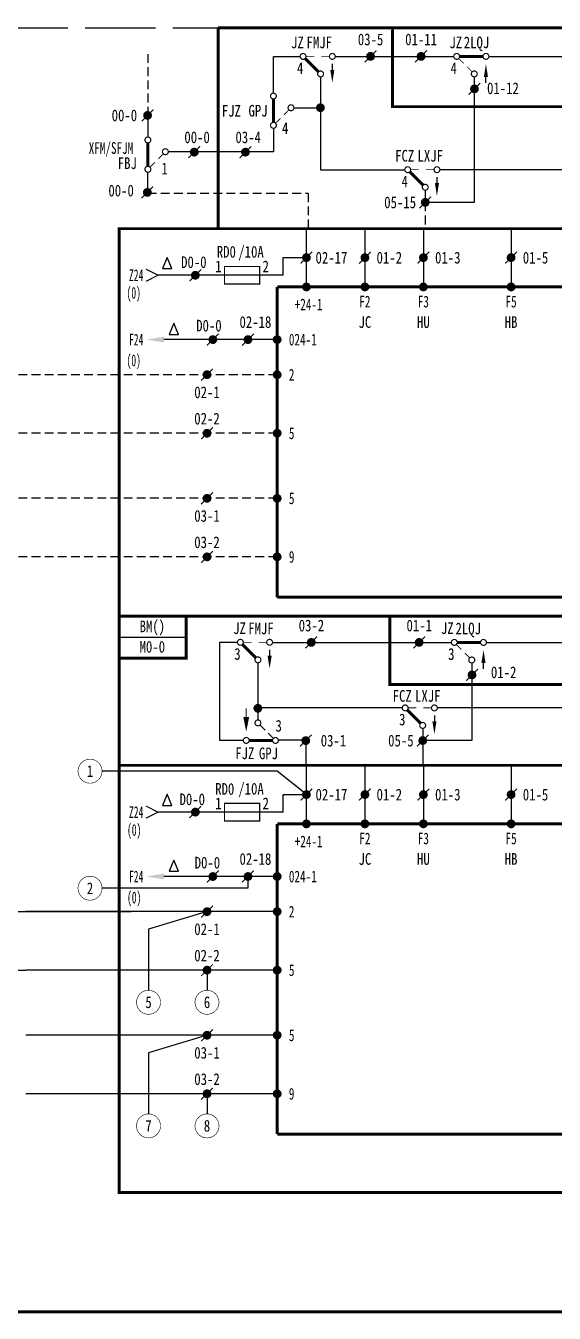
# Model space of a CAD drawing. Header units: millimetres. Extents: x 0 to 451, y -220 to 0.
# Drawn here: x 184.8 to 275.2, y -219.7 to 0.3 of the extents above; entities that cross this region are included whole.
import ezdxf
from ezdxf.enums import TextEntityAlignment as Align

# ---------------------------------------------------------------- set-up
doc = ezdxf.new("R2010")
doc.units = ezdxf.units.MM
doc.linetypes.add('ACAD_ISO02W100', pattern=[15, 12, -3])
doc.linetypes.add('DASHEDX2', pattern=[1.5, 1, -0.5])
for name, color, linetype in [('define', 7, 'Continuous'), ('hide', 7, 'Continuous'), ('tie', 7, 'Continuous')]:
    doc.layers.add(name, color=color, linetype=linetype)

# ---------------------------------------------------------------- blocks, each defined once
blk = doc.blocks.new('JY')
at = {"const_width": 0.75}
blk.add_lwpolyline([(0.375, 0, -1), (-0.375, 0, -1)], format="xyb", close=True, dxfattribs=at)
at = {"width": 0.7}
blk.add_attdef('Z20', text='', height=2, dxfattribs=at).set_placement((1.5, 0), align=Align.MIDDLE_LEFT)
blk = doc.blocks.new('JX')
at = {"const_width": 0.75}
blk.add_lwpolyline([(-0.375, 0, 1), (0.375, 0, 1)], format="xyb", close=True, dxfattribs=at)
at = {"width": 0.7}
blk.add_attdef('Z20', text='', height=2, dxfattribs=at).set_placement((0, -3.5), align=Align.CENTER)
blk = doc.blocks.new('D1')
at = {"const_width": 0.2}
for points in [[(0, 0.5, -1), (0, -0.5, -1), (0, 0.5)], [(5, 0.5, -1), (5, -0.5, -1), (5, 0.5)], [(3, -2.5, -1), (3, -3.5, -1), (3, -2.5)]]:
    blk.add_lwpolyline(points, format="xyb", dxfattribs=at)
for points, const_width in [([(4.5, 0), (0.5, 0)], 0.5), ([(1.25, -1.25), (0.31, -0.31)], 0.2), ([(2.68, -2.68), (1.75, -1.75)], 0.2)]:
    blk.add_lwpolyline(points, dxfattribs=dict(const_width=const_width))

msp = doc.modelspace()

# ---------------------------------------------------------------- linework, layer by layer
at = {"color": 7}
for p, q in [((247.52, -0.31), (247.52, -13.49)), ((247.52, -13.49), (378.04, -13.49)), ((279.64, -24.26), (255.64, -24.26)), ((253.14, -27.77), (253.14, -30.03)), ((232.82, -44.29), (232.82, -34.29)), ((242.82, -34.29), (242.82, -44.29)), ((252.82, -34.29), (252.82, -44.29)), ((267.82, -34.29), (267.82, -44.29)), ((228.82, -39.29), (232.82, -39.29)), ((228.82, -42.29), (228.82, -39.29)), ((228.82, -42.29), (207.45, -42.29)), ((227.82, -53.29), (208.45, -53.29)), ((227.82, -59.29), (227.82, -59.29)), ((227.82, -69.29), (227.82, -69.29)), ((227.82, -80.41), (227.82, -80.41)), ((227.82, -90.41), (227.82, -90.41)), ((224.53, -108.52), (224.53, -118.31)), ((249.21, -116.22), (224.53, -116.22)), ((279.21, -116.22), (255.21, -116.22)), ((252.71, -119.73), (252.71, -120.58)), ((252.71, -120.23), (252.71, -126.03)), ((227.82, -127.03), (197.82, -127.03)), ((232.82, -131.03), (227.82, -127.03)), ((232.82, -136.03), (232.82, -126.03)), ((242.82, -126.03), (242.82, -136.03)), ((252.82, -126.03), (252.82, -136.03)), ((267.82, -126.03), (267.82, -136.03)), ((228.82, -131.03), (232.82, -131.03)), ((228.82, -134.03), (228.82, -131.03)), ((228.82, -134.03), (207.45, -134.03)), ((227.82, -145.03), (208.45, -145.03)), ((222.82, -145.03), (222.82, -147.03)), ((222.82, -147.03), (197.82, -147.03)), ((125.35, -151.03), (184.82, -151.03)), ((227.82, -151.03), (184.82, -151.03)), ((215.82, -151.03), (205.82, -154.03)), ((227.82, -151.03), (227.82, -151.03)), ((205.82, -154.03), (205.82, -164.52)), ((135.35, -161.03), (184.82, -161.03)), ((227.82, -161.03), (184.82, -161.03)), ((215.82, -161.03), (215.82, -164.52)), ((227.82, -161.03), (227.82, -161.03)), ((227.82, -172.15), (184.82, -172.15)), ((215.82, -172.15), (205.82, -175.15)), ((227.82, -172.15), (227.82, -172.15)), ((205.82, -175.15), (205.82, -185.64)), ((227.82, -182.15), (184.82, -182.15)), ((215.82, -182.15), (215.82, -185.64)), ((227.82, -182.15), (227.82, -182.15))]:
    msp.add_line(p, q, dxfattribs=at)
at = {"linetype": 'DASHEDX2', "ltscale": 1.5}
for p, q in [((205.73, -15.01), (205.73, -4.48)), ((253.14, -29.85), (253.14, -34.07))]:
    msp.add_line(p, q, dxfattribs=at)
for p, q in [((237.75, -4.9), (258.02, -4.9)), ((264.02, -4.9), (309.65, -4.9)), ((205.66, -24.65), (205.66, -28.01)), ((200.71, -104.14), (212.24, -104.14)), ((226.95, -105.03), (257.6, -105.03)), ((263.6, -105.03), (309.22, -105.03)), ((184.82, -151.03), (202.87, -151.03))]:
    msp.add_line(p, q)
at = {"color": 7, "linetype": 'DASHEDX2', "ltscale": 1.5}
for p, q in [((205.73, -15.35), (205.73, -14.56)), ((227.82, -59.29), (177.59, -59.29)), ((227.82, -69.29), (177.59, -69.29)), ((227.82, -80.41), (177.59, -80.41)), ((227.82, -90.41), (177.59, -90.41))]:
    msp.add_line(p, q, dxfattribs=at)
at = {"color": 7}
for points, const_width in [([(100.9, 0), (100.9, -219.4), (450.73, -219.4)], 0.5), ([(217.72, 0.08), (217.72, -34.34)], 0.5), ([(247.52, -0.31), (247.52, -13.49), (406.33, -13.49), (406.33, -34.34)], 0.5), ([(242.78, -5.9), (244.78, -3.9)], 0.2), ([(251.42, -5.9), (253.42, -3.9)], 0.2), ([(232.6, -5.25), (234.89, -7.54)], 0.5), ([(234.15, -4.9), (232.75, -4.9)], 0.15), ([(236.75, -4.9), (235.35, -4.9)], 0.15), ([(263.02, -4.9), (259.02, -4.9)], 0.5), ([(258.88, -5.25), (259.72, -6.1)], 0.15), ([(260.32, -6.7), (261.17, -7.54)], 0.15), ([(260.56, -11.45), (262.56, -9.45)], 0.2), ([(204.66, -15.98), (206.66, -13.98)], 0.2), ([(212.64, -22.26), (214.64, -20.26)], 0.2), ([(221.39, -22.26), (223.39, -20.26)], 0.2), ([(252.04, -24.26), (250.64, -24.26)], 0.15), ([(254.64, -24.26), (253.24, -24.26)], 0.15), ([(250.49, -24.61), (252.78, -26.9)], 0.5), ([(204.61, -29.14), (206.61, -27.14)], 0.2), ([(252.14, -30.84), (254.14, -28.84)], 0.2), ([(212.25, -100.53), (212.25, -107.74), (200.72, -107.74)], 0.5), ([(247.1, -100.53), (247.1, -112.21), (377.79, -112.21), (377.79, -100.46)], 0.5), ([(221.88, -105.37), (224.17, -107.66)], 0.5), ([(223.43, -105.01), (222.03, -105.01)], 0.15), ([(226.03, -105.01), (224.63, -105.01)], 0.15), ([(232.66, -106.03), (234.66, -104.03)], 0.2), ([(251.1, -106.03), (253.1, -104.03)], 0.2), ([(262.6, -105.03), (258.6, -105.03)], 0.5), ([(258.46, -105.39), (259.3, -106.23)], 0.15), ([(259.9, -106.83), (260.75, -107.68)], 0.15), ([(260.14, -111.58), (262.14, -109.58)], 0.2), ([(222.53, -117.78), (222.53, -116.28)], 0.2), ([(250.07, -116.57), (252.36, -118.86)], 0.5), ([(251.61, -116.22), (250.21, -116.22)], 0.15), ([(254.21, -116.22), (252.81, -116.22)], 0.15), ([(231.71, -122.81), (233.71, -120.81)], 0.2), ([(251.71, -122.8), (253.71, -120.8)], 0.2), ([(200.82, -126.03), (200.82, -199.04), (426.66, -199.04), (426.66, -126.03), (200.82, -126.03)], 0.5), ([(415.82, -136.03), (227.82, -136.03)], 0.5), ([(227.82, -189.04), (227.82, -136.03)], 0.5), ([(415.82, -189.04), (227.82, -189.04)], 0.5)]:
    msp.add_lwpolyline(points, dxfattribs=dict(at, const_width=const_width))
for points, const_width in [([(232.75, -4.9, -1), (231.75, -4.9, -1)], 0.2), ([(237.75, -4.9, -1), (236.75, -4.9, -1)], 0.2), ([(243.41, -4.9, 1), (244.16, -4.9, 1)], 0.75), ([(252.05, -4.9, 1), (252.8, -4.9, 1)], 0.75), ([(259.02, -4.9, -1), (258.02, -4.9, -1)], 0.2), ([(264.02, -4.9, -1), (263.02, -4.9, -1)], 0.2), ([(235.75, -7.9, -1), (234.75, -7.9, -1)], 0.2), ([(262.02, -7.9, -1), (261.02, -7.9, -1)], 0.2), ([(261.18, -10.45, 1), (261.93, -10.45, 1)], 0.75), ([(234.84, -13.67, 1), (235.59, -13.67, 1)], 0.75), ([(205.28, -14.98, 1), (206.03, -14.98, 1)], 0.75), ([(213.27, -21.26, 1), (214.02, -21.26, 1)], 0.75), ([(222.01, -21.26, 1), (222.76, -21.26, 1)], 0.75), ([(250.64, -24.26, -1), (249.64, -24.26, -1)], 0.2), ([(255.64, -24.26, -1), (254.64, -24.26, -1)], 0.2), ([(205.24, -28.14, 1), (205.99, -28.14, 1)], 0.75), ([(253.64, -27.26, -1), (252.64, -27.26, -1)], 0.2), ([(252.76, -29.84, 1), (253.51, -29.84, 1)], 0.75), ([(222.03, -105.01, -1), (221.03, -105.01, -1)], 0.2), ([(227.03, -105.01, -1), (226.03, -105.01, -1)], 0.2), ([(233.28, -105.03, 1), (234.03, -105.03, 1)], 0.75), ([(251.72, -105.03, 1), (252.47, -105.03, 1)], 0.75), ([(258.6, -105.03, -1), (257.6, -105.03, -1)], 0.2), ([(263.6, -105.03, -1), (262.6, -105.03, -1)], 0.2), ([(225.03, -108.01, -1), (224.03, -108.01, -1)], 0.2), ([(261.6, -108.03, -1), (260.6, -108.03, -1)], 0.2), ([(260.76, -110.58, 1), (261.51, -110.58, 1)], 0.75), ([(224.14, -116.29, 1), (224.89, -116.29, 1)], 0.75), ([(250.21, -116.22, -1), (249.21, -116.22, -1)], 0.2), ([(255.21, -116.22, -1), (254.21, -116.22, -1)], 0.2), ([(253.21, -119.22, -1), (252.21, -119.22, -1)], 0.2), ([(232.34, -121.81, 1), (233.09, -121.81, 1)], 0.75), ([(252.34, -121.8, 1), (253.09, -121.8, 1)], 0.75), ([(193.77, -127.03, 1), (197.87, -127.03, 1)], 0.1), ([(193.77, -147.03, 1), (197.87, -147.03, 1)], 0.1), ([(203.77, -166.52, 1), (207.87, -166.52, 1)], 0.1), ([(213.77, -166.52, 1), (217.87, -166.52, 1)], 0.1), ([(203.77, -187.64, 1), (207.87, -187.64, 1)], 0.1), ([(213.77, -187.64, 1), (217.87, -187.64, 1)], 0.1)]:
    msp.add_lwpolyline(points, format="xyb", close=True, dxfattribs=dict(at, const_width=const_width))
for points in [[(227.18, -11.18), (227.18, -4.92), (231.75, -4.92)], [(235.21, -8.45), (235.21, -24.28), (249.61, -24.28)], [(261.51, -8.4), (261.51, -29.84), (253.09, -29.84)], [(205.73, -18.69), (205.73, -15.01)], [(230.7, -13.67), (235.21, -13.67)], [(227.17, -17.2), (227.17, -21.23), (209.2, -21.23)], [(221.01, -105.03), (217.97, -105.03), (217.97, -121.73), (222.07, -121.73)], [(261.08, -108.56), (261.08, -121.8), (252.82, -121.8)], [(232.78, -126.03), (232.78, -121.74), (228.07, -121.74)]]:
    msp.add_lwpolyline(points)
for points in [[(237.25, -6.2), (237.25, -7.2)], [(263.52, -9.4), (263.52, -8.4)], [(255.14, -25.56), (255.14, -26.56)], [(226.53, -106.31), (226.53, -107.31)], [(263.1, -109.53), (263.1, -108.53)], [(254.71, -117.52), (254.71, -118.52)]]:
    msp.add_lwpolyline(points, dxfattribs=at)
for points in [[(263.52, -6.2, 0, 0.7, 0), (263.52, -8.4, 0.7, 0.7, 0)], [(237.25, -9.4, 0, 0.7, 0), (237.25, -7.2, 0.7, 0.7, 0)], [(255.14, -28.76, 0, 0.7, 0), (255.14, -26.56, 0.7, 0.7, 0)], [(226.53, -109.51, 0, 0.7, 0), (226.53, -107.31, 0.7, 0.7, 0)], [(263.1, -106.33, 0, 0.7, 0), (263.1, -108.53, 0.7, 0.7, 0)], [(254.71, -120.72, 0, 0.7, 0), (254.71, -118.52, 0.7, 0.7, 0)]]:
    msp.add_lwpolyline(points, format="xyseb", dxfattribs=at)
for points in [[(229.18, -9.48, 0, 0, 0), (229.18, -10.48, 0.8, 0, 0), (229.18, -12.68, 0, 0, 0)], [(207.71, -20.19, 0, 0, 0), (207.71, -19.19, 0.8, 0, 0), (207.71, -16.99, 0, 0, 0)]]:
    msp.add_lwpolyline(points, format="xyseb")
for points, const_width in [([(227.68, -11.68, -1), (226.68, -11.68, -1)], 0.2), ([(230.68, -13.68, -1), (229.68, -13.68, -1)], 0.2), ([(227.68, -16.68, -1), (226.68, -16.68, -1)], 0.2), ([(206.21, -19.19, -1), (205.21, -19.19, -1)], 0.2), ([(209.21, -21.19, -1), (208.21, -21.19, -1)], 0.2), ([(206.21, -24.19, -1), (205.21, -24.19, -1)], 0.2), ([(232.45, -39.29, 1), (233.2, -39.29, 1)], 0.75), ([(242.45, -39.29, 1), (243.2, -39.29, 1)], 0.75), ([(252.45, -39.29, 1), (253.2, -39.29, 1)], 0.75), ([(267.45, -39.29, 1), (268.2, -39.29, 1)], 0.75), ([(213.45, -42.29, 1), (214.2, -42.29, 1)], 0.75), ([(216.45, -53.29, 1), (217.2, -53.29, 1)], 0.75), ([(222.45, -53.29, 1), (223.2, -53.29, 1)], 0.75), ([(215.45, -59.29, 1), (216.2, -59.29, 1)], 0.75), ([(215.45, -69.29, 1), (216.2, -69.29, 1)], 0.75), ([(215.45, -80.41, 1), (216.2, -80.41, 1)], 0.75), ([(215.45, -90.41, 1), (216.2, -90.41, 1)], 0.75), ([(232.45, -131.03, 1), (233.2, -131.03, 1)], 0.75), ([(242.45, -131.03, 1), (243.2, -131.03, 1)], 0.75), ([(252.45, -131.03, 1), (253.2, -131.03, 1)], 0.75), ([(267.45, -131.03, 1), (268.2, -131.03, 1)], 0.75), ([(213.45, -134.03, 1), (214.2, -134.03, 1)], 0.75), ([(216.45, -145.03, 1), (217.2, -145.03, 1)], 0.75), ([(222.45, -145.03, 1), (223.2, -145.03, 1)], 0.75), ([(215.45, -151.03, 1), (216.2, -151.03, 1)], 0.75), ([(215.45, -161.03, 1), (216.2, -161.03, 1)], 0.75), ([(215.45, -172.15, 1), (216.2, -172.15, 1)], 0.75), ([(215.45, -182.15, 1), (216.2, -182.15, 1)], 0.75)]:
    msp.add_lwpolyline(points, format="xyb", close=True, dxfattribs=dict(const_width=const_width))
for points, const_width in [([(227.18, -16.18), (227.18, -12.18)], 0.5), ([(228.98, -14.88), (229.82, -14.03)], 0.15), ([(227.53, -16.32), (228.38, -15.48)], 0.15), ([(205.71, -23.69), (205.71, -19.69)], 0.5), ([(207.51, -22.39), (208.35, -21.55)], 0.15), ([(206.06, -23.84), (206.91, -22.99)], 0.15), ([(231.82, -40.29), (233.82, -38.29)], 0.2), ([(241.82, -40.29), (243.82, -38.29)], 0.2), ([(251.82, -40.29), (253.82, -38.29)], 0.2), ([(266.82, -40.29), (268.82, -38.29)], 0.2), ([(205.38, -43.33), (207.45, -42.29), (205.38, -41.25)], 0.2), ([(212.82, -43.29), (214.82, -41.29)], 0.2), ([(216.82, -42.29), (226.82, -42.29)], 0.2), ([(215.82, -54.29), (217.82, -52.29)], 0.2), ([(221.82, -54.29), (223.82, -52.29)], 0.2), ([(214.82, -60.29), (216.82, -58.29)], 0.2), ([(214.82, -70.29), (216.82, -68.29)], 0.2), ([(214.82, -81.41), (216.82, -79.41)], 0.2), ([(214.82, -91.41), (216.82, -89.41)], 0.2), ([(231.82, -132.03), (233.82, -130.03)], 0.2), ([(241.82, -132.03), (243.82, -130.03)], 0.2), ([(251.82, -132.03), (253.82, -130.03)], 0.2), ([(266.82, -132.03), (268.82, -130.03)], 0.2), ([(205.38, -135.07), (207.45, -134.03), (205.38, -132.99)], 0.2), ([(212.82, -135.03), (214.82, -133.03)], 0.2), ([(216.82, -134.03), (226.82, -134.03)], 0.2), ([(215.82, -146.03), (217.82, -144.03)], 0.2), ([(221.82, -146.03), (223.82, -144.03)], 0.2), ([(214.82, -152.03), (216.82, -150.03)], 0.2), ([(214.82, -162.03), (216.82, -160.03)], 0.2), ([(214.82, -173.15), (216.82, -171.15)], 0.2), ([(214.82, -183.15), (216.82, -181.15)], 0.2)]:
    msp.add_lwpolyline(points, dxfattribs=dict(const_width=const_width))
at = {"linetype": 'DASHEDX2', "ltscale": 1.5}
msp.add_lwpolyline([(205.66, -28.28), (233.14, -28.28), (233.14, -34.16)], dxfattribs=at)
at = {"color": 7, "const_width": 0.5}
msp.add_lwpolyline([(200.82, -100.53), (426.66, -100.53), (426.66, -34.34), (200.82, -34.34)], close=True, dxfattribs=at)
at = {"const_width": 0.2}
for points in [[(221.82, -40.79), (218.82, -40.79), (218.82, -43.79), (224.82, -43.79), (224.82, -40.79)], [(221.82, -132.53), (218.82, -132.53), (218.82, -135.53), (224.82, -135.53), (224.82, -132.53)]]:
    msp.add_lwpolyline(points, close=True, dxfattribs=at)
at = {"color": 7, "linetype": 'DASHEDX2', "ltscale": 1.5, "const_width": 0.5}
for points in [[(415.82, -44.29), (227.82, -44.29)], [(227.82, -97.31), (227.82, -44.29)], [(415.82, -97.31), (227.82, -97.31)]]:
    msp.add_lwpolyline(points, dxfattribs=at)
for points in [[(208.45, -52.79), (208.45, -53.79), (205.45, -53.29)], [(208.45, -144.53), (208.45, -145.53), (205.45, -145.03)]]:
    msp.add_solid(points)
at = {"color": 7}
msp.add_solid([(223.03, -117.78), (222.03, -117.78), (222.53, -120.28)], dxfattribs=at)
at = {"layer": 'define'}
for p, q in [((209, -39.24), (208.21, -41.15)), ((209.79, -41.15), (209, -39.24)), ((208.21, -41.15), (209.79, -41.15)), ((210.15, -50.49), (209.36, -52.4)), ((210.94, -52.4), (210.15, -50.49)), ((209.36, -52.4), (210.94, -52.4)), ((209, -130.97), (208.21, -132.88)), ((209.79, -132.88), (209, -130.97)), ((208.21, -132.88), (209.79, -132.88)), ((210.15, -142.23), (209.36, -144.14)), ((210.94, -144.14), (210.15, -142.23)), ((209.36, -144.14), (210.94, -144.14))]:
    msp.add_line(p, q, dxfattribs=at)
at = {"layer": 'define', "const_width": 0.5}
for points in [[(217.72, 0), (450.73, 0), (450.73, -100.53)], [(200.82, -100.53), (200.82, -126.03), (450.73, -126.03), (450.73, -100.53), (200.82, -100.53)]]:
    msp.add_lwpolyline(points, dxfattribs=at)
at = {"layer": 'hide', "linetype": 'ACAD_ISO02W100'}
msp.add_lwpolyline([(0, 0), (450.73, 0), (450.73, -219.4), (0, -219.4)], close=True, dxfattribs=at)

# ---------------------------------------------------------------- block references
at = {"color": 7}
ref = msp.add_blockref('JY', (232.82, -44.29), dxfattribs=at)
ref.add_attrib('Z20', '+24-1', dxfattribs={"height": 2, "width": 0.7}).set_placement((230.82, -47.29), align=Align.MIDDLE_LEFT)
for p, values in [((242.82, -44.29), {'Z20': 'F2'}), ((252.82, -44.29), {'Z20': 'F3'}), ((267.82, -44.29), {'Z20': 'F5'}), ((242.82, -136.03), {'Z20': 'F2'}), ((252.82, -136.03), {'Z20': 'F3'}), ((267.82, -136.03), {'Z20': 'F5'})]:
    msp.add_blockref('JX', p, dxfattribs=at).add_auto_attribs(values)
ref = msp.add_blockref('JY', (227.82, -53.29), dxfattribs=dict(at, xscale=-1))
ref.add_attrib('Z20', '024-1', dxfattribs={"height": 2, "width": 0.7}).set_placement((229.82, -53.29), align=Align.MIDDLE_LEFT)
ref = msp.add_blockref('JY', (227.82, -59.29), dxfattribs=dict(at, xscale=-1))
ref.add_attrib('Z20', '2', dxfattribs={"height": 2, "width": 0.7}).set_placement((229.82, -59.29), align=Align.MIDDLE_LEFT)
ref = msp.add_blockref('JY', (227.82, -69.29), dxfattribs=dict(at, xscale=-1))
ref.add_attrib('Z20', '5', dxfattribs={"height": 2, "width": 0.7}).set_placement((229.82, -69.29), align=Align.MIDDLE_LEFT)
ref = msp.add_blockref('JY', (227.82, -80.41), dxfattribs=dict(at, xscale=-1))
ref.add_attrib('Z20', '5', dxfattribs={"height": 2, "width": 0.7}).set_placement((229.82, -80.41), align=Align.MIDDLE_LEFT)
ref = msp.add_blockref('JY', (227.82, -90.41), dxfattribs=dict(at, xscale=-1))
ref.add_attrib('Z20', '9', dxfattribs={"height": 2, "width": 0.7}).set_placement((229.82, -90.41), align=Align.MIDDLE_LEFT)
at = {"color": 7, "rotation": 180}
msp.add_blockref('D1', (227.53, -121.78), dxfattribs=at)
at = {"color": 7}
ref = msp.add_blockref('JY', (232.82, -136.03), dxfattribs=at)
ref.add_attrib('Z20', '+24-1', dxfattribs={"height": 2, "width": 0.7}).set_placement((230.82, -139.03), align=Align.MIDDLE_LEFT)
ref = msp.add_blockref('JY', (227.82, -145.03), dxfattribs=dict(at, xscale=-1))
ref.add_attrib('Z20', '024-1', dxfattribs={"height": 2, "width": 0.7}).set_placement((229.82, -145.03), align=Align.MIDDLE_LEFT)
ref = msp.add_blockref('JY', (227.82, -151.03), dxfattribs=dict(at, xscale=-1))
ref.add_attrib('Z20', '2', dxfattribs={"height": 2, "width": 0.7}).set_placement((229.82, -151.03), align=Align.MIDDLE_LEFT)
ref = msp.add_blockref('JY', (227.82, -161.03), dxfattribs=dict(at, xscale=-1))
ref.add_attrib('Z20', '5', dxfattribs={"height": 2, "width": 0.7}).set_placement((229.82, -161.03), align=Align.MIDDLE_LEFT)
ref = msp.add_blockref('JY', (227.82, -172.15), dxfattribs=dict(at, xscale=-1))
ref.add_attrib('Z20', '5', dxfattribs={"height": 2, "width": 0.7}).set_placement((229.82, -172.15), align=Align.MIDDLE_LEFT)
ref = msp.add_blockref('JY', (227.82, -182.15), dxfattribs=dict(at, xscale=-1))
ref.add_attrib('Z20', '9', dxfattribs={"height": 2, "width": 0.7}).set_placement((229.82, -182.15), align=Align.MIDDLE_LEFT)

# ---------------------------------------------------------------- texts
at = {"color": 4, "width": 0.8}
for s, p in [('JZ', (232.37, -3.51)), ('JZ', (259.45, -3.51)), ('FJZ', (221.62, -15.19)), ('FCZ', (251.26, -22.88)), ('RD0', (220.76, -39.29))]:
    msp.add_text(s, height=2, dxfattribs=at).set_placement(p, align=Align.RIGHT)
at = {"color": 7, "width": 0.8}
for s, p in [('FMJF', (232.84, -3.51)), ('2LQJ', (259.73, -3.51)), ('LXJF', (251.82, -22.88)), ('1', (208.02, -25.07)), ('02-17', (234.38, -40.29)), ('01-2', (244.82, -40.29)), ('01-3', (254.82, -40.29)), ('01-5', (269.82, -40.29)), ('2', (225.32, -41.79)), ('FMJF', (222.87, -103.63)), ('2LQJ', (258.32, -103.65)), ('LXJF', (251.4, -115.17)), ('3', (227.53, -120.28)), ('2', (225.32, -133.53))]:
    msp.add_text(s, height=2, dxfattribs=at).set_placement(p)
for s, p in [('03-5', (243.79, -3)), ('01-11', (252.43, -3)), ('FBJ', (202.19, -24.15)), ('/10A', (223.35, -39.29)), ('JC', (242.82, -51.29)), ('HU', (252.82, -51.29)), ('HB', (267.82, -51.29)), ('02-1', (215.82, -63.29)), ('02-2', (215.82, -67.79)), ('03-1', (215.82, -84.41)), ('03-2', (215.82, -88.91)), ('GPJ', (226.33, -124.99)), ('/10A', (223.35, -131.03)), ('JC', (242.82, -143.03)), ('HU', (252.82, -143.03)), ('HB', (267.82, -143.03))]:
    msp.add_text(s, height=2, dxfattribs=at).set_placement(p, align=Align.CENTER)
for s, p in [('4', (231.75, -6.9)), ('4', (258.02, -6.9)), ('4', (249.64, -26.26)), ('3', (221.03, -107.01)), ('3', (257.6, -107.03)), ('3', (249.21, -118.22)), ('1', (195.82, -127.03)), ('2', (195.82, -147.03)), ('5', (205.82, -166.52)), ('6', (215.82, -166.52)), ('7', (205.82, -187.64)), ('8', (215.82, -187.64))]:
    msp.add_text(s, height=2, dxfattribs=at).set_placement(p, align=Align.MIDDLE)
for s, p in [('01-12', (269.15, -10.34)), ('03-4', (225.04, -18.72)), ('05-15', (251.57, -29.84)), ('02-18', (226.82, -50.29)), ('02-18', (226.82, -142.03))]:
    msp.add_text(s, height=2, dxfattribs=at).set_placement(p, align=Align.MIDDLE_RIGHT)
at = {"width": 0.8}
msp.add_text('GPJ', height=2, dxfattribs=at).set_placement((226.18, -14.18), align=Align.MIDDLE_RIGHT)
at = {"color": 4, "width": 0.8}
for p in [(203.87, -14.98), (216.3, -18.72), (203.31, -27.83)]:
    msp.add_text('00-0', height=2, dxfattribs=at).set_placement(p, align=Align.MIDDLE_RIGHT)
at = {"width": 0.8}
msp.add_text('4', height=2, dxfattribs=at).set_placement((229.18, -17.18), align=Align.MIDDLE)
at = {"color": 4, "width": 0.7}
msp.add_text('XFM/SFJM', height=2, dxfattribs=at).set_placement((199.4, -20.72), align=Align.MIDDLE)
at = {"color": 4}
for s, width, p in [('D0-0', 0.8, (213.57, -41.06)), ('(0)', 0.6, (203.29, -46.3)), ('D0-0', 0.8, (216.15, -51.9)), ('(0)', 0.6, (203.29, -57.84))]:
    msp.add_text(s, height=2, dxfattribs=dict(at, width=width)).set_placement(p, align=Align.CENTER)
at = {"color": 7}
for s, width, p in [('Z24', 0.6, (204.93, -43.29)), ('1', 0.8, (218.32, -41.79)), ('F24', 0.6, (204.93, -54.29)), ('1', 0.8, (218.32, -133.53)), ('Z24', 0.6, (204.93, -135.03)), ('F24', 0.6, (204.93, -146.03))]:
    msp.add_text(s, height=2, dxfattribs=dict(at, width=width)).set_placement(p, align=Align.RIGHT)
at = {"color": 3, "width": 0.8}
msp.add_text('BM()', height=2, dxfattribs=at).set_placement((206.47, -102.44), align=Align.MIDDLE)
for s, p in [('JZ', (222.47, -103.6)), ('JZ', (257.99, -103.6)), ('FCZ', (250.84, -115.17)), ('FJZ', (223.92, -124.97)), ('RD0', (220.49, -131.06))]:
    msp.add_text(s, height=2, dxfattribs=at).set_placement(p, align=Align.RIGHT)
at = {"color": 5, "width": 0.8}
msp.add_text('M0-0', height=2, dxfattribs=at).set_placement((206.47, -105.8), align=Align.MIDDLE)
at = {"color": 3}
for s, width, p in [('D0-0', 0.8, (213.3, -132.83)), ('(0)', 0.6, (203.37, -138.07)), ('D0-0', 0.8, (215.89, -143.66)), ('(0)', 0.6, (203.37, -149.61))]:
    msp.add_text(s, height=2, dxfattribs=dict(at, width=width)).set_placement(p, align=Align.CENTER)
at = {"color": 3, "width": 0.8}
for s, p in [('01-2', (244.82, -132.03)), ('01-5', (269.82, -132.03))]:
    msp.add_text(s, height=2, dxfattribs=at).set_placement(p)
at = {"layer": 'tie', "color": 3, "width": 0.8}
for s, p in [('03-2', (233.67, -103.14)), ('01-1', (252.11, -103.14)), ('02-1', (215.82, -155.03)), ('02-2', (215.82, -159.53)), ('03-1', (215.82, -176.15)), ('03-2', (215.82, -180.65))]:
    msp.add_text(s, height=2, dxfattribs=at).set_placement(p, align=Align.CENTER)
for s, p in [('01-2', (268.73, -110.13)), ('03-1', (239.62, -121.81)), ('05-5', (251.15, -121.8))]:
    msp.add_text(s, height=2, dxfattribs=at).set_placement(p, align=Align.MIDDLE_RIGHT)
for s, p in [('02-17', (234.38, -132.03)), ('01-3', (254.82, -132.03))]:
    msp.add_text(s, height=2, dxfattribs=at).set_placement(p)

doc.saveas('drawing.dxf')
